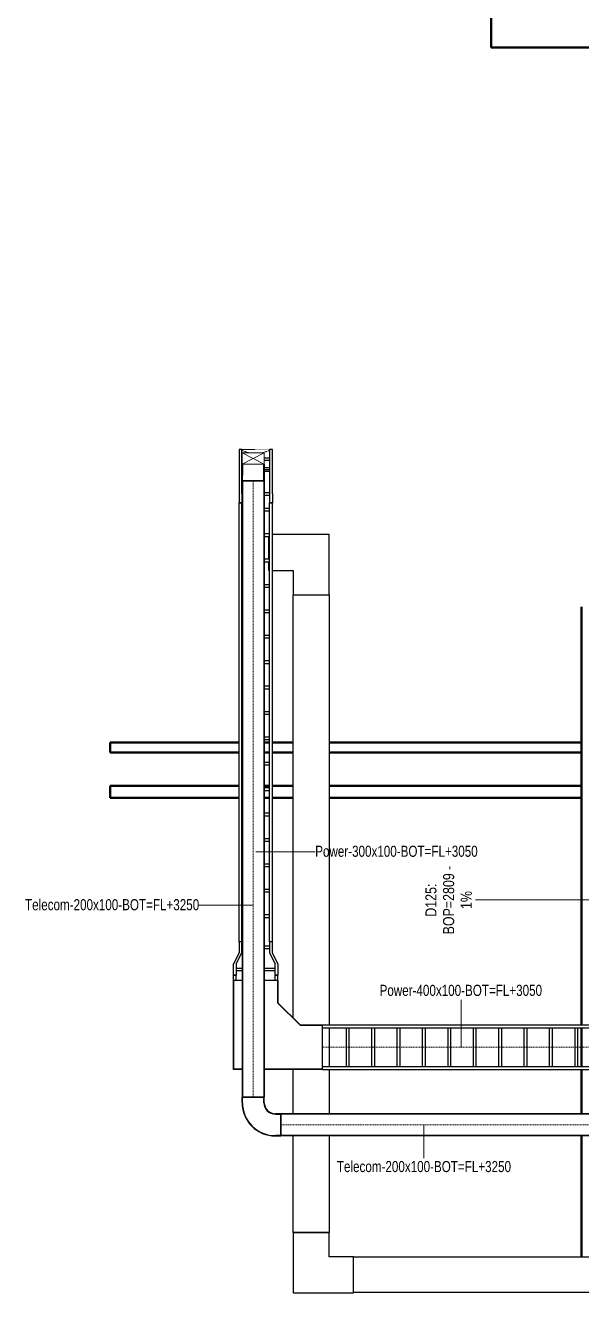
# Model space of a CAD drawing. Header units: millimetres. Extents: x -108050 to 96605, y 58136 to 140997.
# Drawn here: x -98187 to -93183, y 95229 to 106636 of the extents above; entities that cross this region are included whole.
import ezdxf

# ---------------------------------------------------------------- set-up
doc = ezdxf.new("R2010")
doc.units = ezdxf.units.MM
doc.linetypes.add('Center', pattern=[29.999999, 12, -6, 6, -6])
doc.linetypes.add('Hidden 0_75', pattern=[1.5, 0.75, -0.75])
for name, color, linetype, lineweight in [('E-CABL-TRAY', 211, 'Continuous', 25), ('E-CABL-TRAY-ANNO', 211, 'Hidden 0_75', 18), ('E-CABL-TRAY-CNTR', 211, 'Center', 18), ('E-CABL-TRAY-IDEN', 211, 'Continuous', 9), ('M-HVAC-DUCT', 70, 'Continuous', 50), ('P-PIPE', 3, 'Continuous', 50), ('P-PIPE-IDEN', 2, 'Continuous', 9)]:
    doc.layers.add(name, color=color, linetype=linetype, lineweight=lineweight)
doc.styles.add('Arial', font='arial.ttf', dxfattribs={"width": 0.8, "height": 100})
doc.styles.add('Arial_2', font='arial.ttf', dxfattribs={"width": 0.75, "height": 100})

# ---------------------------------------------------------------- blocks, each defined once
blk = doc.blocks.new('E_Ladder Vertical Outside Bend - Standard-1992393-HẦM')
at = {"layer": 'E-CABL-TRAY'}
for p, q in [((-96240, 102818), (-96265, 102818)), ((-96265, 102818), (-96265, 102418)), ((-96240, 102418), (-96240, 102818)), ((-95965, 102818), (-95991, 102818)), ((-95991, 102818), (-95991, 102418)), ((-95965, 102418), (-95965, 102818)), ((-96240, 102743), (-96238, 102743)), ((-96238, 102718), (-96240, 102718)), ((-96038, 102743), (-95991, 102743)), ((-95991, 102718), (-96038, 102718)), ((-96240, 102657), (-96238, 102657)), ((-96240, 102639), (-96238, 102639)), ((-96238, 102621), (-96240, 102621)), ((-96038, 102657), (-95991, 102657)), ((-96038, 102639), (-95991, 102639)), ((-95991, 102621), (-96038, 102621)), ((-96265, 102418), (-96265, 102338)), ((-96240, 102338), (-96265, 102338)), ((-96240, 102431), (-96238, 102431)), ((-96240, 102418), (-96240, 102338)), ((-96238, 102405), (-96240, 102405)), ((-96038, 102431), (-95991, 102431)), ((-95991, 102405), (-96038, 102405)), ((-95991, 102418), (-95991, 102338)), ((-95965, 102338), (-95991, 102338)), ((-95965, 102418), (-95965, 102338))]:
    blk.add_line(p, q, dxfattribs=at)
blk = doc.blocks.new('E_Ladder Reducer - Standard-1993443-HẦM')
at = {"layer": 'E-CABL-TRAY'}
for p, q in [((0, 175), (0, 200)), ((0, 200), (100, 200)), ((100, 175), (0, 175)), ((37, 123), (37, 175)), ((63, 175), (63, 123)), ((200, 150), (100, 200)), ((100, 175), (200, 125)), ((300, 150), (200, 150)), ((200, 125), (300, 125)), ((237, 123), (237, 125)), ((263, 125), (263, 123)), ((300, 125), (300, 150)), ((37, -175), (37, -77)), ((63, -77), (63, -175)), ((237, -125), (237, -77)), ((263, -77), (263, -125)), ((0, -200), (0, -175)), ((0, -175), (100, -175)), ((100, -200), (0, -200)), ((200, -125), (100, -175)), ((100, -200), (200, -150)), ((300, -125), (200, -125)), ((200, -150), (300, -150)), ((300, -150), (300, -125))]:
    blk.add_line(p, q, dxfattribs=at)
blk = doc.blocks.new('PG_Busway_ThanhThang - 1250A-1999621-HẦM')
at = {"layer": 'E-CABL-TRAY'}
for p, q in [((-95235, 95229), (-95235, 95552)), ((-95235, 95552), (-89009, 95552)), ((-89009, 95229), (-95235, 95229))]:
    blk.add_line(p, q, dxfattribs=at)
blk = doc.blocks.new('PG_Busway_CutNgang - 1250A-2000881-HẦM')
at = {"layer": 'E-CABL-TRAY'}
for p, q in [((161.5, 381), (-161.5, 381)), ((-161.5, 381), (-161.5, 161.5)), ((161.5, -161.5), (161.5, 381)), ((-381, -161.5), (-381, 161.5)), ((-161.5, 161.5), (-381, 161.5)), ((-381, -161.5), (161.5, -161.5))]:
    blk.add_line(p, q, dxfattribs=at)
blk = doc.blocks.new('PG_Busway_ThanhThang - 1250A-2002028-HẦM')
at = {"layer": 'E-CABL-TRAY'}
for p, q in [((-95777, 101510), (-95454, 101510)), ((-95777, 97700), (-95777, 101510)), ((-95454, 101510), (-95454, 97639)), ((-95454, 97613), (-95454, 97264)), ((-95777, 96839), (-95777, 97239)), ((-95454, 97239), (-95454, 96839)), ((-95777, 95771), (-95777, 96639)), ((-95454, 96639), (-95454, 95771)), ((-95454, 95771), (-95777, 95771))]:
    blk.add_line(p, q, dxfattribs=at)
blk = doc.blocks.new('PG_Busway_CutNgang - 1250A-V24-HẦM')
at = {"layer": 'E-CABL-TRAY'}
for p, q in [((-381, -62), (-381, 142)), ((162, 162), (-350, 162)), ((162, -381), (162, 162)), ((-381, -161), (-381, -87)), ((-381, -161), (-375, -161)), ((-350, -161), (-161, -161)), ((-161, -161), (-161, -381)), ((-161, -381), (162, -381))]:
    blk.add_line(p, q, dxfattribs=at)
blk = doc.blocks.new('E_Channel Horizontal Bend - Standard-2091124-HẦM')
at = {"layer": 'E-CABL-TRAY'}
for p, q in [((-100, 250), (-97, 250)), ((-100, 250), (-100, 200)), ((-97, 250), (97, 250)), ((-97, 200), (-97, 250)), ((97, 250), (100, 250)), ((97, 250), (97, 200)), ((100, 200), (100, 250)), ((-250, 97), (-250, 100)), ((-200, 100), (-250, 100)), ((-250, -97), (-250, 97)), ((-200, 97), (-250, 97)), ((-250, -100), (-250, -97)), ((-200, -97), (-250, -97)), ((-200, -100), (-250, -100))]:
    blk.add_line(p, q, dxfattribs=at)
for radius, end in [(300, 360), (103, 360), (297, 0), (100, 0)]:
    blk.add_arc((-200, 200), radius, 270, end, dxfattribs=at)
blk = doc.blocks.new('E_Channel Vertical Inside Bend_std_ - Standard-2091128-HẦM')
at = {"layer": 'E-CABL-TRAY'}
for p, q in [((-96238, 102587), (-96238, 102687)), ((-96235, 102687), (-96235, 102587)), ((-96041, 102587), (-96041, 102687)), ((-96038, 102687), (-96038, 102587)), ((-96238, 102537), (-96238, 102587)), ((-96235, 102537), (-96235, 102587)), ((-96041, 102537), (-96041, 102587)), ((-96038, 102587), (-96038, 102537)), ((-96235, 102537), (-96238, 102537)), ((-96041, 102537), (-96235, 102537)), ((-96038, 102537), (-96041, 102537))]:
    blk.add_line(p, q, dxfattribs=at)
blk = doc.blocks.new('E_Chanel Horizontal Bend_std_ - Standard-V297-HẦM')
at = {"layer": 'E-CABL-TRAY'}
for p, q in [((-600, 197), (-600, 200)), ((-600, 200), (-77, 200)), ((-600, 197), (-77, 197)), ((-600, 175), (-600, -175)), ((123, 200), (200, 200)), ((123, 197), (197, 197)), ((197, 197), (197, -600)), ((200, 200), (200, -600)), ((-600, -200), (-600, -197)), ((-399, -197), (-600, -197)), ((-400, -200), (-600, -200)), ((-200, -400), (-400, -200)), ((-197, -399), (-399, -197)), ((-200, -600), (-200, -400)), ((-197, -600), (-197, -399)), ((-197, -600), (-200, -600)), ((-175, -600), (-77, -600)), ((123, -600), (175, -600)), ((200, -600), (197, -600))]:
    blk.add_line(p, q, dxfattribs=at)

msp = doc.modelspace()

# ---------------------------------------------------------------- linework, layer by layer
at = {"layer": 'E-CABL-TRAY'}
for p, q in [((-96238, 102537), (-96038, 102537)), ((-96238, 102537), (-96238, 96989)), ((-96235, 102537), (-96235, 96989)), ((-96041, 102537), (-96041, 96989)), ((-96038, 102537), (-96038, 96989)), ((-96265, 102338), (-96240, 102338)), ((-96265, 98388), (-96265, 102338)), ((-96240, 98388), (-96240, 102338)), ((-95991, 102338), (-95965, 102338)), ((-95991, 98388), (-95991, 102338)), ((-95965, 98388), (-95965, 102338)), ((-96238, 102287), (-96240, 102287)), ((-96238, 102262), (-96240, 102262)), ((-95991, 102287), (-96038, 102287)), ((-95991, 102262), (-96038, 102262)), ((-96238, 102058), (-96240, 102058)), ((-96238, 102033), (-96240, 102033)), ((-95991, 102058), (-96038, 102058)), ((-95991, 102033), (-96038, 102033)), ((-96238, 101830), (-96240, 101830)), ((-96238, 101804), (-96240, 101804)), ((-95991, 101830), (-96038, 101830)), ((-95991, 101804), (-96038, 101804)), ((-96238, 101601), (-96240, 101601)), ((-96238, 101576), (-96240, 101576)), ((-95991, 101601), (-96038, 101601)), ((-95991, 101576), (-96038, 101576)), ((-96238, 101373), (-96240, 101373)), ((-96238, 101347), (-96240, 101347)), ((-95991, 101373), (-96038, 101373)), ((-95991, 101347), (-96038, 101347)), ((-96238, 101144), (-96240, 101144)), ((-96238, 101119), (-96240, 101119)), ((-95991, 101144), (-96038, 101144)), ((-95991, 101119), (-96038, 101119)), ((-96238, 100915), (-96240, 100915)), ((-96238, 100890), (-96240, 100890)), ((-95991, 100915), (-96038, 100915)), ((-95991, 100890), (-96038, 100890)), ((-96238, 100687), (-96240, 100687)), ((-96238, 100661), (-96240, 100661)), ((-95991, 100687), (-96038, 100687)), ((-95991, 100661), (-96038, 100661)), ((-96238, 100458), (-96240, 100458)), ((-96238, 100433), (-96240, 100433)), ((-95991, 100458), (-96038, 100458)), ((-95991, 100433), (-96038, 100433)), ((-96238, 100230), (-96240, 100230)), ((-96238, 100204), (-96240, 100204)), ((-95991, 100230), (-96038, 100230)), ((-95991, 100204), (-96038, 100204)), ((-96238, 100001), (-96240, 100001)), ((-96238, 99976), (-96240, 99976)), ((-95991, 100001), (-96038, 100001)), ((-95991, 99976), (-96038, 99976)), ((-96238, 99772), (-96240, 99772)), ((-96238, 99747), (-96240, 99747)), ((-95991, 99772), (-96038, 99772)), ((-95991, 99747), (-96038, 99747)), ((-96238, 99544), (-96240, 99544)), ((-96238, 99518), (-96240, 99518)), ((-95991, 99544), (-96038, 99544)), ((-95991, 99518), (-96038, 99518)), ((-96238, 99315), (-96240, 99315)), ((-96238, 99290), (-96240, 99290)), ((-95991, 99315), (-96038, 99315)), ((-95991, 99290), (-96038, 99290)), ((-96238, 99087), (-96240, 99087)), ((-96238, 99061), (-96240, 99061)), ((-95991, 99087), (-96038, 99087)), ((-95991, 99061), (-96038, 99061)), ((-96238, 98858), (-96240, 98858)), ((-96238, 98833), (-96240, 98833)), ((-95991, 98858), (-96038, 98858)), ((-95991, 98833), (-96038, 98833)), ((-96238, 98629), (-96240, 98629)), ((-96238, 98604), (-96240, 98604)), ((-95991, 98629), (-96038, 98629)), ((-95991, 98604), (-96038, 98604)), ((-96240, 98388), (-96265, 98388)), ((-95965, 98388), (-95991, 98388)), ((-96315, 98088), (-96290, 98088)), ((-96315, 98039), (-96315, 98088)), ((-96290, 98039), (-96315, 98039)), ((-96290, 98039), (-96290, 98088)), ((-95941, 98088), (-95915, 98088)), ((-95941, 98039), (-95941, 98088)), ((-95915, 98039), (-95941, 98039)), ((-95915, 98039), (-95915, 98088)), ((-95515, 97613), (-95515, 97639)), ((-95515, 97639), (-92730, 97639)), ((-95515, 97613), (-92730, 97613)), ((-95299, 97264), (-95299, 97613)), ((-95274, 97264), (-95274, 97613)), ((-95071, 97264), (-95071, 97613)), ((-95045, 97264), (-95045, 97613)), ((-94842, 97264), (-94842, 97613)), ((-94817, 97264), (-94817, 97613)), ((-94614, 97264), (-94614, 97613)), ((-94588, 97264), (-94588, 97613)), ((-94385, 97264), (-94385, 97613)), ((-94360, 97264), (-94360, 97613)), ((-94156, 97264), (-94156, 97613)), ((-94131, 97264), (-94131, 97613)), ((-93928, 97264), (-93928, 97613)), ((-93902, 97264), (-93902, 97613)), ((-93699, 97264), (-93699, 97613)), ((-93674, 97264), (-93674, 97613)), ((-93471, 97264), (-93471, 97613)), ((-93445, 97264), (-93445, 97613)), ((-93242, 97264), (-93242, 97613)), ((-93217, 97264), (-93217, 97613)), ((-95515, 97239), (-95515, 97264)), ((-95515, 97264), (-92730, 97264)), ((-95515, 97239), (-92730, 97239)), ((-96038, 96989), (-96238, 96989)), ((-95888, 96639), (-95888, 96839)), ((-92708, 96839), (-95888, 96839)), ((-92708, 96837), (-95888, 96837)), ((-92708, 96642), (-95888, 96642)), ((-92708, 96639), (-95888, 96639))]:
    msp.add_line(p, q, dxfattribs=at)
at = {"layer": 'E-CABL-TRAY-ANNO'}
for p, q in [((-96240, 102818), (-95991, 102818)), ((-96240, 102810), (-96172, 102787)), ((-95991, 102810), (-96058, 102787))]:
    msp.add_line(p, q, dxfattribs=at)
at = {"layer": 'E-CABL-TRAY-ANNO', "linetype": 'Continuous'}
for p, q in [((-96238, 102787), (-96038, 102787)), ((-96238, 102687), (-96238, 102787)), ((-96038, 102687), (-96238, 102787)), ((-96238, 102687), (-96038, 102787)), ((-96038, 102787), (-96038, 102687)), ((-96038, 102687), (-96238, 102687))]:
    msp.add_line(p, q, dxfattribs=at)
at = {"layer": 'E-CABL-TRAY-CNTR'}
for p, q in [((-96138, 102537), (-96138, 96989)), ((-95515, 97439), (-92730, 97439)), ((-92708, 96739), (-95888, 96739))]:
    msp.add_line(p, q, dxfattribs=at)
at = {"layer": 'E-CABL-TRAY-IDEN'}
for p, q in [((-96115, 99198), (-95580, 99198)), ((-96138, 98717), (-96627, 98717)), ((-94267, 97439), (-94267, 97866)), ((-94604, 96739), (-94604, 96439))]:
    msp.add_line(p, q, dxfattribs=at)
at = {"layer": 'M-HVAC-DUCT'}
for q in [(-93997, 107236), (-91087, 106436)]:
    msp.add_line((-93997, 106436), q, dxfattribs=at)
at = {"layer": 'P-PIPE'}
for p, q in [((-93183, 101403), (-93183, 97639)), ((-96265, 100180), (-97425, 100180)), ((-96238, 100180), (-96240, 100180)), ((-95991, 100180), (-96038, 100180)), ((-95777, 100180), (-95965, 100180)), ((-93183, 100180), (-95454, 100180)), ((-97425, 100090), (-96265, 100090)), ((-96240, 100090), (-96238, 100090)), ((-96038, 100090), (-95991, 100090)), ((-95965, 100090), (-95777, 100090)), ((-95454, 100090), (-93183, 100090)), ((-96265, 99792), (-97425, 99792)), ((-96238, 99792), (-96240, 99792)), ((-95991, 99792), (-96038, 99792)), ((-95777, 99792), (-95965, 99792)), ((-93183, 99792), (-95454, 99792)), ((-97425, 99682), (-96265, 99682)), ((-96240, 99682), (-96238, 99682)), ((-96038, 99682), (-95991, 99682)), ((-95965, 99682), (-95777, 99682)), ((-95454, 99682), (-93183, 99682)), ((-93183, 97613), (-93183, 97264)), ((-93183, 97239), (-93183, 96839)), ((-93183, 96639), (-93183, 95552))]:
    msp.add_line(p, q, dxfattribs=at)
for centre, major_axis, start_param, end_param in [((-97425, 100135), (0, 45), 0, 1.570796), ((-97425, 100135), (0, 45), 4.712389, 6.283185), ((-97425, 100135), (0, 45), 1.570796, 3.141593), ((-97425, 100135), (0, 45), 3.141593, 4.712389), ((-97425, 99737), (0, 55), 0, 1.570796), ((-97425, 99737), (0, 55), 4.712389, 6.283185), ((-97425, 99737), (0, 55), 1.570796, 3.141593), ((-97425, 99737), (0, 55), 3.141593, 4.712389)]:
    msp.add_ellipse(centre, major_axis=major_axis, ratio=0.005, start_param=start_param, end_param=end_param, dxfattribs=at)
at = {"layer": 'P-PIPE-IDEN'}
msp.add_line((-93113, 98766), (-94138, 98766), dxfattribs=at)

# ---------------------------------------------------------------- block references
at = {"layer": 'E-CABL-TRAY'}
for name, p in [('E_Ladder Vertical Outside Bend - Standard-1992393-HẦM', (0, 0)), ('E_Channel Vertical Inside Bend_std_ - Standard-2091128-HẦM', (0, 0)), ('PG_Busway_CutNgang - 1250A-V24-HẦM', (-95616, 101891)), ('PG_Busway_ThanhThang - 1250A-2002028-HẦM', (0, 0)), ('PG_Busway_ThanhThang - 1250A-1999621-HẦM', (0, 0))]:
    msp.add_blockref(name, p, dxfattribs=at)
for name, p, rotation in [('E_Ladder Reducer - Standard-1993443-HẦM', (-96115, 98088), 90.0000000000002), ('E_Chanel Horizontal Bend_std_ - Standard-V297-HẦM', (-96115, 97439), 180), ('E_Channel Horizontal Bend - Standard-2091124-HẦM', (-96138, 96739), 270.0000000000002), ('PG_Busway_CutNgang - 1250A-2000881-HẦM', (-95616, 95390), 270.0000000000004)]:
    msp.add_blockref(name, p, dxfattribs=dict(at, rotation=rotation))

# ---------------------------------------------------------------- texts
at = {"layer": 'E-CABL-TRAY-IDEN', "char_height": 100, "attachment_point": 1, "style": 'Arial_2'}
for s, insert, width in [('Power-300x100-BOT=FL+3050', (-95580, 99252), 1773.73), ('Telecom-200x100-BOT=FL+3250', (-98190, 98771), 1887.97), ('Power-400x100-BOT=FL+3050', (-95001, 98000), 1773.73), ('Telecom-200x100-BOT=FL+3250', (-95385, 96414), 1887.97)]:
    msp.add_mtext(s, dxfattribs=dict(at, insert=insert, width=width))
at = {"layer": 'P-PIPE-IDEN', "char_height": 100, "attachment_point": 1, "rotation": 90, "style": 'Arial'}
for s, insert, width in [('BOP=2809 -', (-94430, 98454), 750.38), ('D125:', (-94589, 98613), 365.57), ('1%', (-94271, 98682), 198.82)]:
    msp.add_mtext(s, dxfattribs=dict(at, insert=insert, width=width))

doc.saveas('drawing.dxf')
